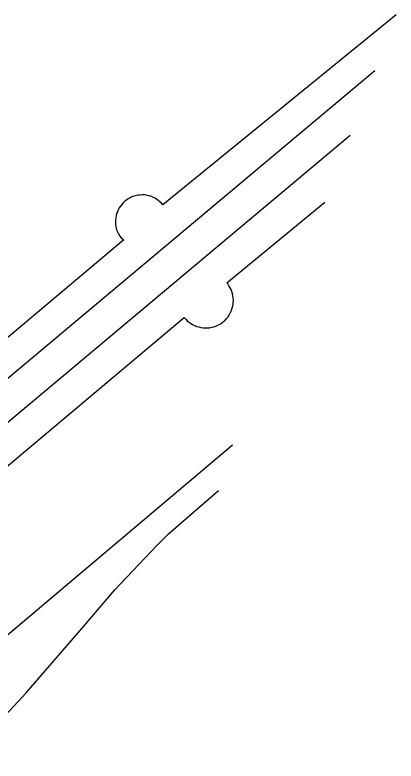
# Model space of a CAD drawing. Extents: x -594 to 29166, y -5797 to 14313.
# Drawn here: x 25331 to 29166, y 6351 to 13864 of the extents above; entities that cross this region are included whole.
import ezdxf

# ---------------------------------------------------------------- set-up
doc = ezdxf.new("R2010")
doc.units = 0
doc.layers.add('DWG_280-140115-P - Général', color=252, linetype='Continuous')
doc.layers.add('prlm-VRD', color=252, linetype='Continuous')
doc.layers.add('Fond topo - VOI', color=252, linetype='Continuous', lineweight=25)

# ---------------------------------------------------------------- blocks, each defined once
blk = doc.blocks.new('A$C380262B1')
at = {"layer": 'DWG_280-140115-P - Général', "ltscale": 127}
for p, q in [((14382, 4612.8), (20859.1, 10042.1)), ((14513.2, 4277.1), (20610.2, 9387.9))]:
    blk.add_line(p, q, dxfattribs=at)
at = {"layer": 'DWG_280-140115-P - Général', "ltscale": 127, "elevation": 0, "flags": 128}
for points in [[(21071.4, 10600.3), (18724.7, 8687.9), (18710.5, 8704), (18695, 8719.5), (18678.8, 8733.2), (18661, 8745.3), (18642.4, 8755.5), (18622.5, 8765.3), (18603.3, 8773.7), (18582, 8779.6), (18561.3, 8784.3), (18539.9, 8787), (18518.7, 8787.6), (18496.8, 8786.3), (18476.2, 8785.6), (18455.2, 8780.8), (18433.7, 8775.1), (18413.7, 8767.6), (18394.4, 8758.9), (18375.3, 8748), (18357.7, 8735.5), (18341.3, 8723.5), (18325.8, 8708), (18310.3, 8692.5), (18297.6, 8675.9), (18285.4, 8658.1), (18276.1, 8639.2), (18267.3, 8619), (18259.8, 8599.3), (18253.9, 8578), (18250.2, 8557), (18248.7, 8536.2), (18247.7, 8514.1), (18249.4, 8493.1), (18251.6, 8470.8), (18256.4, 8449.7), (18262.9, 8430.1), (18271.2, 8409.8), (18280.8, 8390.1), (18292.1, 8372), (18305, 8355.3), (18332, 8336.4), (15722.7, 6140.2)], [(15715.6, 4844.8), (18940.6, 7553.9), (18954.4, 7536.8), (18970.8, 7520.9), (18987.9, 7506.9), (19005.4, 7493.8), (19024.6, 7482.3), (19044.5, 7472.6), (19064.7, 7463.8), (19085.9, 7457.9), (19107.1, 7451.9), (19129.5, 7448.7), (19151.6, 7447.8), (19173.2, 7448.2), (19195.4, 7450.5), (19217.5, 7455), (19238.5, 7459.7), (19259.4, 7466.8), (19279.1, 7476.4), (19300.1, 7486.6), (19318.7, 7498.8), (19335.7, 7512.7), (19351.8, 7526.9), (19366.7, 7543.7), (19380.4, 7559.8), (19392.9, 7578.6), (19403.5, 7598.2), (19413.2, 7618), (19420.1, 7639), (19426.1, 7660.2), (19431.1, 7681.9), (19432.9, 7703.6), (19434.3, 7726.7), (19432.9, 7748.6), (19429.7, 7771.2), (19425, 7792.3), (19419.2, 7813.7), (19410.9, 7834), (19401.2, 7853.7), (19389.5, 7873.2), (19377.2, 7891.7), (19368.1, 7901.6), (20354.6, 8715.9)], [(15241.2, 4109.4), (15896.9, 4646.4), (16534.7, 3831.2), (17136.8, 4339.5), (19425.1, 6272.7)]]:
    blk.add_lwpolyline(points, dxfattribs=at)
at = {"layer": 'Fond topo - VOI', "ltscale": 2, "elevation": 0, "flags": 128}
blk.add_lwpolyline([(15127, -1691.1), (15127.8, -1607.9), (15182.1, -331.6), (15197.5, 178.4), (15217.9, 288.3), (15232.1, 379.2), (15262.5, 484.3), (16382.8, 3021.2), (16789.1, 3240.1), (16880, 3279.3), (16924.9, 3315.8), (16965.8, 3364.4), (17349.5, 3773.8), (17911.7, 4424.6), (18242.7, 4811.2), (18663.5, 5259), (18783.1, 5374), (19284.8, 5812.3)], dxfattribs=at)

msp = doc.modelspace()

# ---------------------------------------------------------------- block references
at = {"layer": 'prlm-VRD'}
msp.add_blockref('A$C380262B1', (8094.783, 3263.943), dxfattribs=at)

doc.saveas('drawing.dxf')
